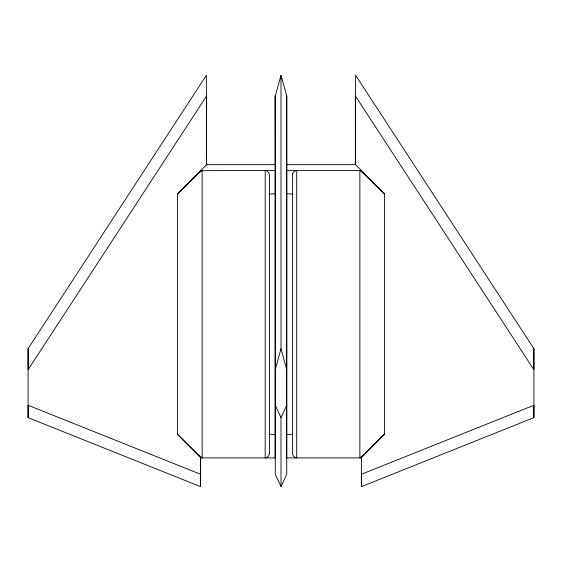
<?xml version="1.0" encoding="UTF-8"?>
<svg xmlns="http://www.w3.org/2000/svg" width="562" height="562" viewBox="0 0 562 562"><rect width="100%" height="100%" fill="white"/><g stroke="black" fill="none" stroke-linecap="round" stroke-linejoin="round"><path stroke-width="0.84" d="M28.1 417.65L28.1 405.265L200.592 474.258L200.592 486.643L28.1 417.65L28.1 348.651L206.338 75.357L206.619 164.652L177.578 193.693L177.578 434.616L200.859 457.897M28.1 348.651L28.1 369.705L206.619 95.969L206.57 164.666L275.303 164.666L275.247 95.969L281 75.357L286.746 95.969L286.746 474.258L281 486.643L275.247 474.258L275.247 95.969L275.247 170.412M177.578 434.616L177.578 434.208L198.07 454.475L202.137 457.897L202.137 170.412L198.07 173.841L177.578 194.108M286.69 457.897L286.746 95.969M361.408 486.643L361.408 474.258L533.9 405.265L533.9 417.65L361.408 486.643L361.408 457.587M361.141 457.897L384.422 434.208L363.93 454.475L359.863 457.897L359.863 170.412L363.93 173.841L384.422 194.108M533.9 348.651L533.9 369.705L355.381 95.969L355.662 75.357L533.9 348.651L533.9 417.65M200.592 474.258L200.662 457.7M275.247 369.705L281 348.658L281 75.357M281 486.643L281 417.65L286.746 405.265M269.444 194.108L275.19 193.693M292.444 434.208L286.69 434.616M206.416 164.666L207.252 164.666M286.69 164.666L355.704 164.666M275.738 170.412L200.592 170.686M286.262 170.412L361.45 170.412L355.43 164.666L355.381 95.969L355.381 164.652M200.55 457.897L275.738 457.897M286.255 457.897L361.45 457.897M286.69 193.693L292.444 194.108M275.19 434.616L269.444 434.208M361.141 170.412L384.422 193.693L384.422 434.616M275.247 405.265L281 417.65M281 348.658L286.746 369.705M275.19 170.412L275.19 457.897M200.592 457.63L200.592 486.643M292.633 173.841L292.444 453.028C292.409 455.445 294.277 457.651 296.701 457.897L296.701 170.412L294.123 171.501L292.633 173.841M269.444 453.028C269.479 455.445 267.603 457.651 265.18 457.897L265.18 170.412C267.603 170.658 269.479 172.871 269.444 175.281L269.444 453.028"/></g></svg>
